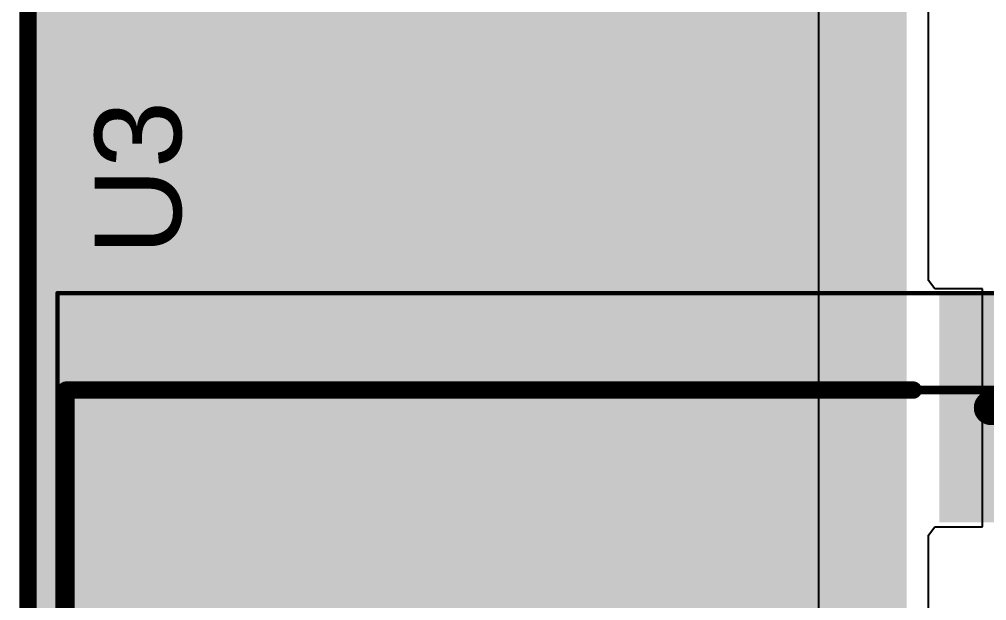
# Model space of a CAD drawing. Header units: millimetres. Extents: x 9.6 to 105, y 7.6 to 66.9.
# Drawn here: x 9.68 to 20.87, y 25.53 to 32.25 of the extents above; entities that cross this region are included whole.
import ezdxf

# ---------------------------------------------------------------- set-up
doc = ezdxf.new("R2010")
doc.units = ezdxf.units.MM
for name, color, linetype in [('BottomLayer', 5, 'Continuous'), ('KeepOutLayer', 6, 'Continuous'), ('Mechanical13', 56, 'Continuous'), ('Mechanical15', 56, 'Continuous'), ('TopLayer', 1, 'Continuous'), ('TopOverlay', 2, 'Continuous'), ('TopPaste', 8, 'Continuous'), ('TopSolder', 216, 'Continuous')]:
    doc.layers.add(name, color=color, linetype=linetype)
doc.styles.add('Arial', font='arial.ttf', dxfattribs={"height": 0.2})

msp = doc.modelspace()

# ---------------------------------------------------------------- hatches: boundary and pattern name
at = {"layer": 'BottomLayer'}
msp.add_hatch(color=5, dxfattribs=at).paths.add_polyline_path([(10.287, 10.414), (18.669, 10.414), (18.669, 61.924), (10.287, 61.924)])
at = {"layer": 'TopLayer'}
for points in [[(9.779, 11.049), (19.939, 11.049), (19.939, 35.814), (9.779, 35.814)], [(21.417, 28.983), (21.417, 26.533), (20.417, 26.533), (20.417, 28.983)]]:
    msp.add_hatch(color=1, dxfattribs=at).paths.add_polyline_path(points)
at = {"layer": 'TopPaste'}
msp.add_hatch(color=8, dxfattribs=at).paths.add_polyline_path([(21.367, 28.933), (21.367, 26.583), (20.467, 26.583), (20.467, 28.933)])
at = {"layer": 'TopSolder'}
msp.add_hatch(color=216, dxfattribs=at).paths.add_polyline_path([(21.517, 29.083), (21.517, 26.433), (20.317, 26.433), (20.317, 29.083)])

# ---------------------------------------------------------------- linework, layer by layer
at = {"layer": 'BottomLayer'}
msp.add_line((18.924, 10.414), (18.924, 61.924), dxfattribs=at)
at = {"layer": 'KeepOutLayer', "const_width": 0.2}
msp.add_lwpolyline([(9.777, 11.942), (9.777, 63.242)], dxfattribs=at)
at = {"layer": 'Mechanical13', "const_width": 0.1}
for points in [[(10.217, 27.963), (33.217, 27.963)], [(10.217, 14.963), (10.217, 27.963)]]:
    msp.add_lwpolyline(points, dxfattribs=at)
at = {"layer": 'Mechanical13', "const_width": 0.05}
msp.add_lwpolyline([(10.192, 27.963, 1), (10.242, 27.963, 1)], format="xyb", close=True, dxfattribs=at)
msp.add_lwpolyline([(10.192, 27.963, 1), (10.242, 27.963, 1)], format="xyb", close=True, dxfattribs=at)
at = {"layer": 'Mechanical15', "const_width": 0.05}
for points in [[(10.117, 29.083), (34.362, 29.083)], [(10.117, 13.843), (10.117, 29.083)]]:
    msp.add_lwpolyline(points, dxfattribs=at)
at = {"layer": 'Mechanical15', "const_width": 0.025}
msp.add_lwpolyline([(10.105, 29.083, 1), (10.13, 29.083, 1)], format="xyb", close=True, dxfattribs=at)
msp.add_lwpolyline([(10.105, 29.083, 1), (10.13, 29.083, 1)], format="xyb", close=True, dxfattribs=at)
at = {"layer": 'TopLayer'}
for p, q in [((20.194, 29.23), (20.194, 34.848)), ((20.267, 29.133), (20.194, 29.23)), ((20.321, 29.133), (20.267, 29.133)), ((20.817, 29.133), (20.321, 29.133)), ((20.817, 27.758), (20.817, 29.133)), ((20.817, 26.383), (20.817, 27.758)), ((20.194, 26.286), (20.267, 26.383)), ((20.267, 26.383), (20.321, 26.383)), ((20.321, 26.383), (20.817, 26.383)), ((20.194, 16.643), (20.194, 26.286))]:
    msp.add_line(p, q, dxfattribs=at)
at = {"layer": 'TopLayer', "const_width": 0.4}
msp.add_lwpolyline([(20.917, 27.758), (22.317, 27.758)], dxfattribs=at)
at = {"layer": 'TopLayer', "const_width": 0.2}
msp.add_lwpolyline([(20.817, 27.758, 1), (21.017, 27.758, 1)], format="xyb", close=True, dxfattribs=at)
at = {"layer": 'TopOverlay', "const_width": 0.2}
for points in [[(10.217, 27.963), (20.017, 27.963)], [(10.217, 14.963), (10.217, 27.963)]]:
    msp.add_lwpolyline(points, dxfattribs=at)
at = {"layer": 'TopOverlay', "const_width": 0.1}
for points in [[(10.167, 27.963, 1), (10.267, 27.963, 1)], [(10.167, 27.963, 1), (10.267, 27.963, 1)], [(19.967, 27.963, 1), (20.067, 27.963, 1)]]:
    msp.add_lwpolyline(points, format="xyb", close=True, dxfattribs=at)

# ---------------------------------------------------------------- texts
at = {"layer": 'TopOverlay', "style": 'Arial'}
msp.add_text('U3', height=1, rotation=90, dxfattribs=at).set_placement((11.549, 29.52))

doc.saveas('drawing.dxf')
